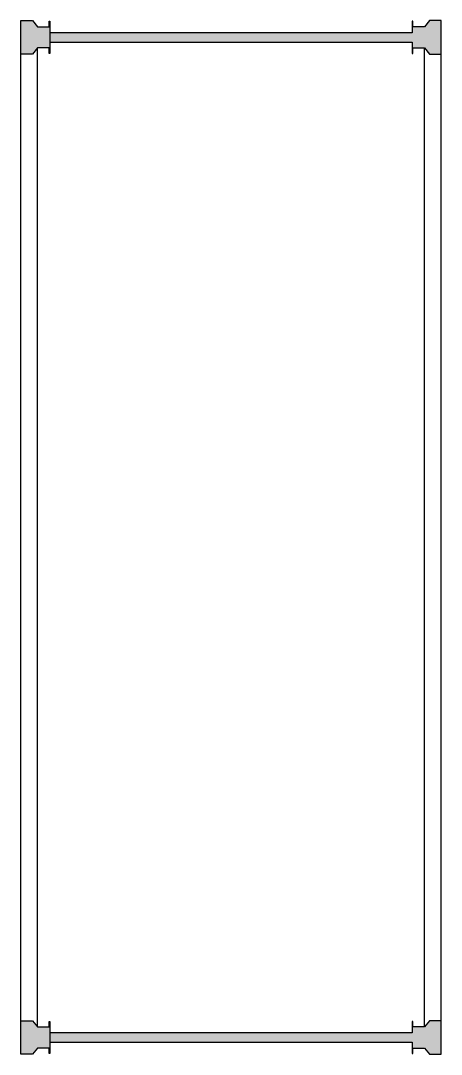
# Model space of a CAD drawing. Header units: millimetres. Extents: x 3049 to 4049, y 1057 to 3517.
import ezdxf

# ---------------------------------------------------------------- set-up
doc = ezdxf.new("R2010")
doc.units = ezdxf.units.MM
doc.linetypes.add('CONTINU', pattern=[0])
doc.linetypes.add('LIN0', pattern=[0])
doc.layers.add('LONGARINA', color=20, linetype='LIN0', lineweight=20)
doc.layers.add('MONTANTE', color=170, linetype='LIN0', lineweight=25)

# ---------------------------------------------------------------- blocks, each defined once
blk = doc.blocks.new('VISTA SUPERIOR')
at = {"layer": 'MONTANTE'}
h = blk.add_hatch(color=256, dxfattribs=at)
h.dxf.hatch_style = 1
h.paths.add_polyline_path([(39.7, 2445), (27.9, 2460), (0, 2460), (0, 2380), (27.9, 2380), (39.7, 2395), (67.45, 2395), (67.45, 2381.58), (69.45, 2381.58), (69.45, 2409), (69.45, 2431), (69.45, 2458.42), (67.45, 2458.42), (67.45, 2445)])
h = blk.add_hatch(color=256, dxfattribs=at)
h.dxf.hatch_style = 1
h.paths.add_polyline_path([(69.45, 2431), (69.45, 2409), (930.55, 2409), (930.55, 2381.58), (932.55, 2381.58), (932.55, 2395), (960.3, 2395), (972.1, 2380), (1000, 2380), (1000, 2460), (972.1, 2460), (960.3, 2445), (932.55, 2445), (932.55, 2458.42), (930.55, 2458.42), (930.55, 2431)])
h = blk.add_hatch(color=256, dxfattribs=at)
h.dxf.hatch_style = 1
h.paths.add_polyline_path([(39.7, 65), (27.9, 80), (0, 80), (0, 0), (27.9, 0), (39.7, 15), (67.45, 15), (67.45, 1.58), (69.45, 1.58), (69.45, 29), (69.45, 51), (69.45, 78.42), (67.45, 78.42), (67.45, 65)])
h = blk.add_hatch(color=256, dxfattribs=at)
h.dxf.hatch_style = 1
h.paths.add_polyline_path([(69.45, 51), (69.45, 29), (930.55, 29), (930.55, 1.58), (932.55, 1.58), (932.55, 15), (960.3, 15), (972.1, 0), (1000, 0), (1000, 80), (972.1, 80), (960.3, 65), (932.55, 65), (932.55, 78.42), (930.55, 78.42), (930.55, 51)])
at = {"layer": 'LONGARINA', "linetype": 'CONTINU', "lineweight": -2, "ltscale": 2}
for p, q in [((40, 65), (40, 2395)), ((960, 65), (960, 2395)), ((0, 80), (0, 2380)), ((1000, 80), (1000, 2380))]:
    blk.add_line(p, q, dxfattribs=at)
at = {"layer": 'MONTANTE'}
blk.add_lwpolyline([(67.45, 2381.58), (67.45, 2395), (39.7, 2395), (27.9, 2380), (0, 2380), (0, 2460), (27.9, 2460), (39.7, 2445), (67.45, 2445), (67.45, 2458.42), (69.45, 2458.42), (69.45, 2431), (69.45, 2409), (69.45, 2381.58)], close=True, dxfattribs=at)
at = {"layer": 'MONTANTE', "linetype": 'CONTINU', "lineweight": -2, "ltscale": 2}
for points in [[(972.1, 2380), (1000, 2380), (1000, 2460), (972.1, 2460), (960.3, 2445), (932.55, 2445), (932.55, 2458.42), (930.55, 2458.42), (930.55, 2431), (69.45, 2431), (69.45, 2409), (930.55, 2409), (930.55, 2381.58), (932.55, 2381.58), (932.55, 2395), (960.3, 2395)], [(69.45, 29), (69.45, 1.58), (67.45, 1.58), (67.45, 15), (39.7, 15), (27.9, 0), (0, 0), (0, 80), (27.9, 80), (39.7, 65), (67.45, 65), (67.45, 78.42), (69.45, 78.42), (69.45, 51)], [(1000, 80), (972.1, 80), (960.3, 65), (932.55, 65), (932.55, 78.42), (930.55, 78.42), (930.55, 51), (69.45, 51), (69.45, 29), (930.55, 29), (930.55, 1.58), (932.55, 1.58), (932.55, 15), (960.3, 15), (972.1, 0), (1000, 0)]]:
    blk.add_lwpolyline(points, close=True, dxfattribs=at)

msp = doc.modelspace()

# ---------------------------------------------------------------- block references
msp.add_blockref('VISTA SUPERIOR', (3049.2, 1057.3))

doc.saveas('drawing.dxf')
